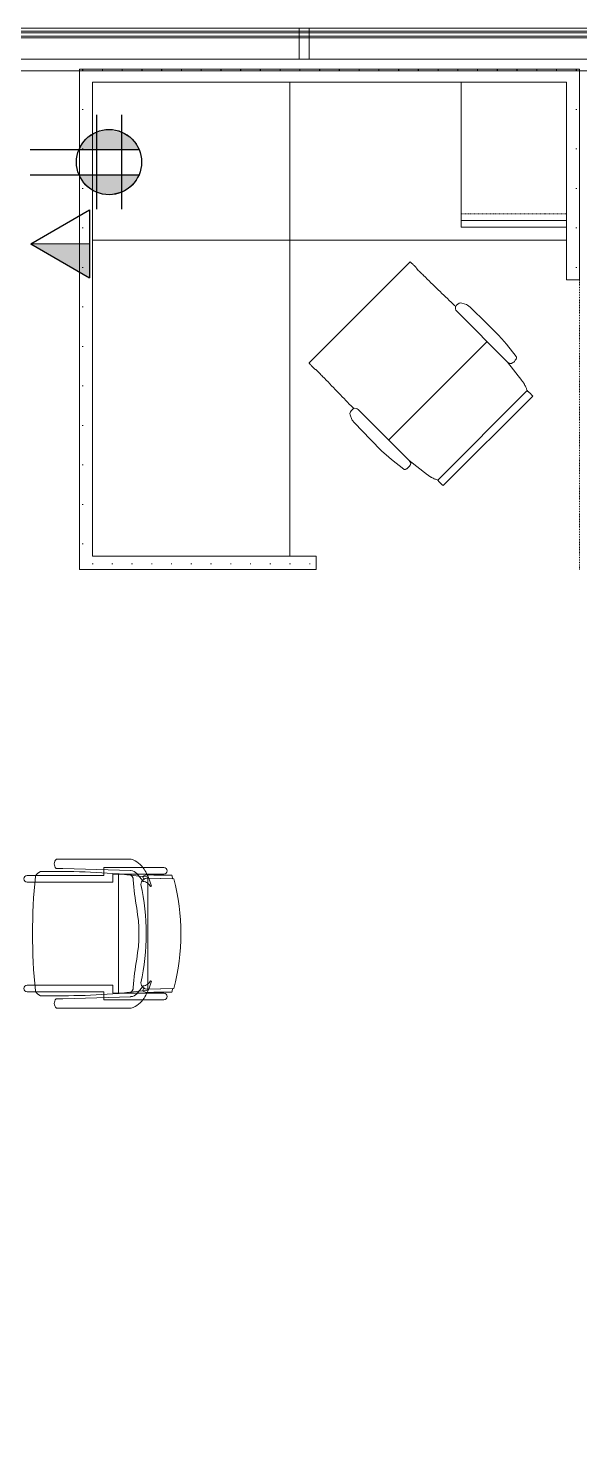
# Model space of a CAD drawing. Header units: inches. Extents: x 4757 to 6765, y 9919 to 10946.
# Drawn here: x 6038.5 to 6122.3, y 10733.5 to 10946.3 of the extents above; entities that cross this region are included whole.
import ezdxf

# ---------------------------------------------------------------- set-up
doc = ezdxf.new("R2010")
doc.units = ezdxf.units.IN
doc.header["$MEASUREMENT"] = 0
doc.linetypes.add('DASH 1_32_', pattern=[0.0625, 0.03125, -0.03125])
doc.linetypes.add('Dash 1_8_', pattern=[0.25, 0.125, -0.125])
for name, color, linetype, lineweight in [('A-ANNO-NOTE', 7, 'Continuous', 9), ('Bb-cor', 7, 'Continuous', 9), ('Bb-mullion', 7, 'Continuous', 9), ('I-FURN', 30, 'Continuous', 9), ('Propidex Polylines', 7, 'Continuous', 9), ('Rosslyn Plaza North_1777 North Kent St _W632_-09_dwg', 8, 'Continuous', 9)]:
    doc.layers.add(name, color=color, linetype=linetype, lineweight=lineweight)

# ---------------------------------------------------------------- blocks, each defined once
blk = doc.blocks.new('Adjustable Workstation 1 - 6 X 6-V22-Level XX  POWER _ SIGNAL')
at = {"layer": 'I-FURN'}
h = blk.add_hatch(dxfattribs=at)
h.set_pattern_fill('FP_7', color=256, style=0, pattern_type=2)
h.set_pattern_definition([(0, (-6046.282, -10864.064), (1.5, 3), [0.127, -2.873])])
h.paths.add_polyline_path([(0, 0), (36, 0), (36, 2), (2, 2), (2, 74), (74, 74), (74, 44), (76, 44), (76, 76), (0, 76), (0, 28.19)], flags=0)
for p, q in [((76, 76), (0, 76)), ((0, 76), (0, 0)), ((0, 0), (0, 76)), ((0, 76), (76, 76)), ((76, 44), (76, 76)), ((76, 76), (76, 44)), ((32, 74), (2, 74)), ((2, 74), (2, 2)), ((2, 2), (2, 74)), ((2, 74), (32, 74)), ((2, 2), (2, 74)), ((2, 74), (74, 74)), ((32, 74), (2, 74)), ((2, 74), (2, 50)), ((32, 74), (2, 74)), ((2, 74), (2, 50)), ((2, 50), (2, 74)), ((2, 74), (32, 74)), ((32, 2), (32, 74)), ((32, 74), (32, 2)), ((58, 74), (32, 74)), ((74, 74), (32, 74)), ((32, 74), (74, 74)), ((74, 74), (58, 74)), ((58, 74), (58, 52)), ((58, 53), (58, 74)), ((58, 74), (74, 74)), ((74, 74), (58, 74)), ((74, 52), (74, 74)), ((74, 74), (74, 53)), ((74, 74), (74, 44)), ((74, 53), (74, 74)), ((74, 50), (74, 74)), ((74, 74), (74, 50)), ((74, 53), (58, 53)), ((74, 53), (58, 53)), ((58, 53), (58, 52)), ((74, 53), (58, 53)), ((58, 53), (74, 53)), ((58, 53), (58, 52)), ((58, 53), (58, 52)), ((74, 53), (58, 53)), ((58, 53), (74, 53)), ((58, 53), (58, 52)), ((58, 53), (58, 52)), ((74, 53), (58, 53)), ((58, 53), (74, 53)), ((58, 53), (58, 52)), ((58, 53), (58, 52)), ((58, 52), (74, 52)), ((58, 52), (74, 52)), ((58, 52), (74, 52)), ((58, 52), (74, 52)), ((58, 52), (74, 52)), ((58, 52), (74, 52)), ((58, 52), (74, 52)), ((58, 52), (74, 52)), ((74, 52), (58, 52)), ((58, 52), (74, 52)), ((74, 52), (58, 52)), ((58, 52), (74, 52)), ((74, 52), (58, 52)), ((58, 52), (74, 52)), ((74, 52), (74, 53)), ((74, 52), (74, 53)), ((74, 53), (74, 52)), ((74, 52), (74, 53)), ((74, 53), (74, 52)), ((74, 52), (74, 53)), ((74, 53), (74, 52)), ((74, 52), (74, 53)), ((74, 50), (74, 52)), ((2, 50), (2, 2)), ((2, 50), (32, 50)), ((32, 50), (2, 50)), ((32, 50), (74, 50)), ((74, 50), (32, 50)), ((74, 44), (74, 50)), ((74, 44), (76, 44)), ((76, 44), (74, 44)), ((0, 0), (36, 0)), ((36, 0), (0, 0)), ((2, 2), (32, 2)), ((32, 2), (2, 2)), ((36, 2), (2, 2)), ((2, 2), (32, 2)), ((32, 2), (36, 2)), ((36, 0), (36, 2)), ((36, 2), (36, 0))]:
    blk.add_line(p, q, dxfattribs=at)
at = {"layer": 'I-FURN', "linetype": 'Dash 1_8_'}
for p, q in [((76, 44), (76, 76)), ((76, 0), (76, 44))]:
    blk.add_line(p, q, dxfattribs=at)
at = {"layer": 'I-FURN', "linetype": 'DASH 1_32_'}
blk.add_line((58, 54), (74, 54), dxfattribs=at)
blk = doc.blocks.new('HermanMiller_Collection_Eames_AluminumGroup_LoungeChairSwivel - Arms Swivel Base-6971020-Level XX  POWER _ SIGNAL')
at = {"layer": 'I-FURN'}
for p, q in [((-4.59, 12.38), (-6.94, 12.09)), ((-6.94, 10.64), (-6.61, 10.58)), ((-3.51, 12.46), (-4.59, 12.38)), ((-2.64, 12.49), (-3.51, 12.46)), ((-0.18, 12.49), (-2.64, 12.49)), ((3.32, 12.43), (-0.18, 12.49)), ((3.84, 12.38), (3.32, 12.43)), ((3.99, 12.34), (3.84, 12.38)), ((4.64, 12.01), (3.99, 12.34)), ((4.83, 11.89), (4.64, 12.01)), ((13.22, 10.86), (13.22, 10.83)), ((14.64, -10.85), (14.64, 10.85)), ((-12.96, 9.61), (-12.96, -9.61)), ((-11.95, 9.59), (-11.95, 9.63)), ((-11.76, 9.6), (-11.95, 9.59)), ((-11.76, 9.6), (-11.76, -9.6)), ((-6.61, 10.58), (-10.12, 10.12)), ((-6.61, 10.58), (4.33, 10.58)), ((-2.19, -10.58), (-2.19, 10.58)), ((-11.95, -9.63), (-11.95, -9.59)), ((-11.95, -9.59), (-11.76, -9.6)), ((-10.12, -10.12), (-6.61, -10.58)), ((-6.61, -10.58), (-6.94, -10.64)), ((-6.61, -10.58), (4.33, -10.58)), ((-6.94, -12.09), (-4.59, -12.38)), ((-4.59, -12.38), (-3.51, -12.46)), ((-3.51, -12.46), (-2.64, -12.49)), ((-2.64, -12.49), (-0.18, -12.49)), ((-0.18, -12.49), (3.32, -12.43)), ((3.32, -12.43), (3.84, -12.38)), ((3.84, -12.38), (3.99, -12.34)), ((3.99, -12.34), (4.64, -12.01)), ((4.64, -12.01), (4.83, -11.89)), ((13.22, -10.83), (13.22, -10.86))]:
    blk.add_line(p, q, dxfattribs=at)
at = {"layer": 'I-FURN', "flags": 128}
for points in [[(5.52, 10.95), (5.23, 10.95), (4.94, 10.96)], [(4.94, -10.96), (5.23, -10.95), (5.52, -10.95)]]:
    blk.add_lwpolyline(points, dxfattribs=at)
at = {"layer": 'I-FURN'}
for centre, radius, start, end in [((4.33, 11.27), 0.69, 270, 332.7502), ((3.68, 11.28), 1.3, 345.8347, 28.1255), ((-12.38, 5.3), 4.35, 84.2936, 97.7064), ((-12.38, -5.3), 4.35, 262.2936, 275.7064), ((4.33, -11.27), 0.69, 27.2498, 90), ((3.68, -11.28), 1.3, 331.8745, 14.1653)]:
    blk.add_arc(centre, radius, start, end, dxfattribs=at)
for points, knots in [([(-6.94, 12.09), (-6.95, 12.09), (-6.97, 12.09), (-6.99, 12.08), (-7, 12.08), (-7.02, 12.07), (-7.03, 12.06), (-7.05, 12.05), (-7.05, 12.04), (-7.06, 12.04), (-7.07, 12.03), (-7.08, 12.02), (-7.09, 12.01), (-7.1, 12), (-7.11, 11.98), (-7.12, 11.97), (-7.13, 11.96), (-7.14, 11.94), (-7.15, 11.92), (-7.16, 11.9), (-7.18, 11.85), (-7.21, 11.77), (-7.23, 11.66), (-7.25, 11.52), (-7.26, 11.37), (-7.25, 11.23), (-7.24, 11.11), (-7.22, 11.02), (-7.2, 10.95), (-7.18, 10.9), (-7.17, 10.87), (-7.16, 10.85), (-7.15, 10.83), (-7.14, 10.81), (-7.13, 10.8), (-7.12, 10.78), (-7.11, 10.77), (-7.11, 10.76), (-7.1, 10.74), (-7.09, 10.73), (-7.08, 10.72), (-7.07, 10.71), (-7.06, 10.7), (-7.05, 10.69), (-7.03, 10.68), (-7.02, 10.67), (-7, 10.66), (-6.99, 10.65), (-6.96, 10.65), (-6.95, 10.65), (-6.94, 10.64)], [0, 0, 0, 0, 0.020833, 0.03125, 0.041667, 0.052083, 0.0625, 0.072917, 0.078125, 0.083333, 0.088542, 0.09375, 0.104167, 0.114583, 0.125, 0.135417, 0.145833, 0.15625, 0.166667, 0.1875, 0.208333, 0.25, 0.333333, 0.416667, 0.5, 0.583333, 0.666667, 0.708333, 0.75, 0.78125, 0.796875, 0.8125, 0.828125, 0.835938, 0.84375, 0.859375, 0.867188, 0.875, 0.882812, 0.890625, 0.90625, 0.914062, 0.917969, 0.921875, 0.9375, 0.953125, 0.957031, 0.96875, 0.984375, 1, 1, 1, 1]), ([(13.34, 10.88), (13.32, 10.88), (13.29, 10.88), (13.27, 10.88), (13.25, 10.88), (13.23, 10.87), (13.22, 10.87), (13.22, 10.87), (13.22, 10.86)], [0, 0, 0, 0, 0.25, 0.375, 0.5, 0.625, 0.75, 1, 1, 1, 1]), ([(14.64, 10.85), (14.64, 10.85), (14.63, 10.86), (14.6, 10.87), (14.54, 10.87), (14.47, 10.88), (14.38, 10.89), (14.25, 10.89), (13.97, 10.9), (13.61, 10.9), (13.4, 10.89), (13.34, 10.88)], [0, 0, 0, 0, 0.071429, 0.142857, 0.214286, 0.285714, 0.357143, 0.428571, 0.571429, 0.857143, 1, 1, 1, 1]), ([(-6.94, -10.64), (-6.95, -10.65), (-6.97, -10.65), (-6.99, -10.65), (-7, -10.66), (-7.02, -10.67), (-7.03, -10.68), (-7.05, -10.69), (-7.05, -10.69), (-7.06, -10.7), (-7.07, -10.71), (-7.08, -10.72), (-7.08, -10.73), (-7.1, -10.74), (-7.11, -10.76), (-7.12, -10.77), (-7.13, -10.78), (-7.13, -10.8), (-7.15, -10.82), (-7.16, -10.85), (-7.18, -10.89), (-7.2, -10.95), (-7.22, -11.02), (-7.24, -11.11), (-7.26, -11.28), (-7.26, -11.47), (-7.23, -11.66), (-7.21, -11.77), (-7.18, -11.84), (-7.17, -11.87), (-7.16, -11.89), (-7.15, -11.91), (-7.14, -11.93), (-7.13, -11.94), (-7.12, -11.96), (-7.12, -11.97), (-7.11, -11.98), (-7.1, -12), (-7.09, -12.01), (-7.08, -12.02), (-7.07, -12.03), (-7.06, -12.04), (-7.05, -12.05), (-7.03, -12.06), (-7.02, -12.07), (-7, -12.08), (-6.99, -12.08), (-6.96, -12.09), (-6.95, -12.09), (-6.94, -12.09)], [0, 0, 0, 0, 0.020833, 0.03125, 0.041667, 0.052083, 0.0625, 0.072917, 0.078125, 0.083333, 0.088542, 0.09375, 0.104167, 0.114583, 0.125, 0.135417, 0.145833, 0.15625, 0.166667, 0.1875, 0.208333, 0.25, 0.291667, 0.333333, 0.416667, 0.583333, 0.666667, 0.75, 0.78125, 0.796875, 0.8125, 0.828125, 0.835938, 0.84375, 0.859375, 0.867188, 0.875, 0.882812, 0.890625, 0.90625, 0.914062, 0.917969, 0.921875, 0.9375, 0.953125, 0.957031, 0.96875, 0.984375, 1, 1, 1, 1]), ([(13.22, -10.86), (13.22, -10.87), (13.22, -10.87), (13.23, -10.87), (13.25, -10.88), (13.27, -10.88), (13.29, -10.88), (13.32, -10.88), (13.34, -10.88)], [0, 0, 0, 0, 0.25, 0.375, 0.5, 0.625, 0.75, 1, 1, 1, 1]), ([(13.34, -10.88), (13.4, -10.89), (13.54, -10.9), (13.87, -10.9), (14.27, -10.9), (14.52, -10.88), (14.62, -10.86), (14.64, -10.86), (14.64, -10.85)], [0, 0, 0, 0, 0.142857, 0.285714, 0.571429, 0.785714, 0.892857, 1, 1, 1, 1])]:
    blk.add_open_spline(points, degree=3, knots=knots, dxfattribs=at)
for points in [[(11.73, 10.84), (10.68, 10.85), (8.59, 10.89), (6.54, 10.92), (5.52, 10.95)], [(13.22, 10.83), (12.96, 10.83), (12.47, 10.83), (11.97, 10.84), (11.73, 10.84)], [(-10.83, 9.99), (-11.02, 9.92), (-11.37, 9.8), (-11.64, 9.67), (-11.76, 9.6)], [(-10.12, 10.12), (-10.2, 10.11), (-10.35, 10.09), (-10.55, 10.06), (-10.71, 10.02), (-10.79, 10), (-10.83, 9.99)], [(-11.76, -9.6), (-11.64, -9.67), (-11.37, -9.8), (-11.02, -9.92), (-10.83, -9.99)], [(-10.83, -9.99), (-10.79, -10), (-10.71, -10.02), (-10.55, -10.06), (-10.35, -10.09), (-10.2, -10.11), (-10.12, -10.12)], [(5.52, -10.95), (6.54, -10.92), (8.59, -10.89), (10.68, -10.85), (11.73, -10.84)], [(11.73, -10.84), (11.97, -10.84), (12.47, -10.83), (12.96, -10.83), (13.22, -10.83)]]:
    blk.add_open_spline(points, degree=3, dxfattribs=at)
blk = doc.blocks.new('F-Haworth_Chair_X99-Seminar - X99 Seminar Chair with Glides-V26-Level XX  POWER _ SIGNAL')
at = {"layer": 'I-FURN'}
for p, q in [((-8.82, 9.44), (-8.82, 10.78)), ((-7.83, 10.78), (-7.83, 9.57)), ((7.83, 9.57), (7.83, 10.78)), ((8.82, 10.78), (8.82, 9.44)), ((-8.82, -0.89), (-8.82, 9.44)), ((-7.83, 9.57), (-7.83, -2.27)), ((7.83, -2.27), (7.83, 9.57)), ((8.82, 9.44), (8.82, -0.89)), ((-11.32, 5.48), (-11.3, 6.32)), ((-11.32, -5.06), (-11.32, 5.48)), ((-9.92, 6.36), (-9.92, 5.36)), ((-9.92, 5.36), (-9.57, -4.97)), ((9.57, -4.97), (9.92, 5.36)), ((9.92, 5.36), (9.92, 6.36)), ((11.3, 6.32), (11.32, 5.48)), ((11.32, 5.48), (11.32, -5.06)), ((-10.07, -0.89), (-9.71, -0.89)), ((-10.07, -2.27), (-10.07, -0.89)), ((-9.71, -0.89), (-9.2, -0.89)), ((-9.2, -0.89), (-8.82, -0.89)), ((8.82, -0.89), (9.2, -0.89)), ((9.2, -0.89), (9.71, -0.89)), ((9.71, -0.89), (10.07, -0.89)), ((10.07, -0.89), (10.07, -2.27)), ((-10.04, -2.27), (-10.07, -2.27)), ((-10.04, -4.99), (-10.04, -2.27)), ((-9.07, -3.12), (9.07, -3.12)), ((-9.07, -3.2), (-9.07, -3.12)), ((-8.9, -4.8), (-9.07, -3.2)), ((-9.04, -2.27), (-9.04, -3.12)), ((-7.83, -2.27), (-9.04, -2.27)), ((-9.04, -3.12), (-9.04, -3.43)), ((-9.04, -3.43), (-9.04, -3.62)), ((-9.04, -3.62), (-9.04, -5.99)), ((9.04, -2.27), (7.83, -2.27)), ((9.07, -3.2), (8.9, -4.8)), ((9.04, -3.12), (9.04, -2.27)), ((9.04, -3.43), (9.04, -3.12)), ((9.04, -3.62), (9.04, -3.43)), ((9.04, -5.99), (9.04, -3.62)), ((9.07, -3.12), (9.07, -3.2)), ((10.04, -2.27), (10.04, -4.99)), ((10.07, -2.27), (10.04, -2.27)), ((-10.04, -6.81), (-10.04, -5)), ((-9.13, -5.92), (-8.07, -6.77)), ((-9.04, -5.99), (-9.04, -7.4)), ((-8.88, -4.99), (-8.89, -4.91)), ((-8.75, -6.22), (-8.88, -4.99)), ((-8.68, -6.87), (-8.75, -6.22)), ((8.07, -6.77), (9.13, -5.92)), ((8.75, -6.22), (8.68, -6.87)), ((8.88, -4.99), (8.75, -6.22)), ((8.89, -4.91), (8.88, -4.99)), ((9.04, -7.4), (9.04, -5.99)), ((10.04, -5), (10.04, -6.81)), ((-10.04, -10.02), (-10.04, -6.81)), ((-9.04, -7.4), (-9.04, -10.02)), ((-8.62, -7.42), (-8.68, -6.87)), ((-8.6, -7.6), (-8.62, -7.43)), ((-8.61, -6.81), (-8.23, -6.95)), ((-8.49, -7.6), (-8.56, -7.6)), ((-8.42, -7.57), (-8.34, -11.37)), ((-8.34, -11.52), (-8.42, -7.57)), ((-7.65, -7.6), (-8.4, -7.6)), ((-8.03, -6.81), (-7.95, -6.87)), ((7.65, -7.6), (-7.65, -7.6)), ((-7.18, -7.99), (-7.21, -8.13)), ((7.21, -8.13), (7.18, -7.99)), ((8.4, -7.6), (7.65, -7.6)), ((7.95, -6.87), (8.03, -6.81)), ((8.23, -6.95), (8.61, -6.81)), ((8.34, -11.37), (8.42, -7.57)), ((8.42, -7.57), (8.34, -11.52)), ((8.56, -7.6), (8.49, -7.6)), ((8.62, -7.43), (8.6, -7.6)), ((8.6, -7.6), (8.6, -7.6)), ((8.68, -6.87), (8.62, -7.42)), ((9.04, -10.02), (9.04, -7.4)), ((10.04, -6.81), (10.04, -10.02))]:
    blk.add_line(p, q, dxfattribs=at)
for centre, radius, start, end in [((-8.32, 10.78), 0.495, 0, 180), ((8.32, 10.78), 0.495, 0, 180), ((-8.21, 8.28), 1.31, 110.0433, 159.9567), ((144.06, 7.32), 153.52, 179.4749, 184.5213), ((0, -75.01), 84.96, 84.1475, 95.8525), ((8.21, 8.28), 1.31, 20.0433, 69.9567), ((-144.06, 7.32), 153.52, 355.4787, 0.5251), ((-10.58, 5.68), 0.956, 45.8901, 138.1099), ((10.58, 5.68), 0.956, 41.8901, 134.1099), ((-7.87, -3.92), 3.63, 198.1789, 238.0478), ((-8.18, -4.9), 1.39, 182.8013, 227.1078), ((-8.24, -4.59), 0.763, 194.2338, 275.7662), ((-11.32, -48.08), 42.84, 79.9767, 85.7699), ((0, 15.97), 22.19, 259.9767, 280.0233), ((11.32, -48.08), 42.84, 94.2301, 100.0233), ((8.24, -4.59), 0.763, 264.2338, 345.7662), ((8.18, -4.9), 1.39, 312.8922, 357.1987), ((7.87, -3.92), 3.63, 301.9522, 341.8211), ((-4.71, 1.15), 9.61, 238.0478, 243.9964), ((-5.2, -7.86), 3.74, 170.0936, 184.0143), ((-36.06, -10.03), 27.2, 357.4882, 4.0143), ((-4.71, 1.15), 9.61, 243.9964, 246.4906), ((-8.28, -7.33), 0.613, 122.5427, 170.0936), ((-4.71, 1.15), 9.61, 246.6393, 247.073), ((-7.37, -7.55), 1.05, 95.9554, 181.1786), ((-7.37, -7.55), 1.05, 145.2002, 181.1786), ((-4.71, 1.15), 9.61, 247.2631, 254.9334), ((-6.55, -6.76), 1.38, 185.0878, 212.4248), ((-6.55, -6.76), 1.38, 214.0187, 242.9497), ((0, 26.49), 33.83, 257.2285, 282.7715), ((6.55, -6.76), 1.38, 297.0503, 325.9813), ((4.71, 1.15), 9.61, 285.0666, 292.7369), ((7.37, -7.55), 1.05, 358.8214, 84.0446), ((6.55, -6.76), 1.38, 327.5752, 354.9122), ((7.37, -7.55), 1.05, 358.8214, 34.7998), ((4.71, 1.15), 9.61, 292.927, 293.3607), ((4.71, 1.15), 9.61, 293.5094, 293.9192), ((8.28, -7.33), 0.613, 9.9064, 57.4573), ((4.71, 1.15), 9.61, 294.1846, 296.0036), ((36.06, -10.03), 27.2, 175.9857, 182.5118), ((5.2, -7.86), 3.74, 355.9857, 9.9064), ((4.71, 1.15), 9.61, 296.0036, 301.9522), ((-9.54, -10.02), 0.498, 180, 0), ((9.54, -10.02), 0.498, 180, 0), ((0, 20.73), 33.17, 254.4478, 255.4234), ((0, 20.29), 32.89, 255.304, 284.6925), ((0, 20.73), 33.17, 284.5766, 285.5522)]:
    blk.add_arc(centre, radius, start, end, dxfattribs=at)
blk = doc.blocks.new('Rosslyn Plaza North_1777 North Kent St _W632_-09_dwg-6954577-Level XX  POWER _ SIGNAL')
at = {"layer": 'Bb-cor'}
for p, q in [((6500.55, 10946.29), (5060.28, 10946.29)), ((6460.94, 10945.54), (5099.9, 10945.54)), ((6460.94, 10944.79), (5099.9, 10944.79))]:
    blk.add_line(p, q, dxfattribs=at)
at = {"layer": 'Bb-cor', "flags": 128}
for points in [[(6460.94, 10945.79), (5099.9, 10945.79), (5099.9, 10945.54), (5099.9, 10945.79)], [(6460.94, 10945.04), (5099.9, 10945.04), (5099.9, 10944.79), (5099.9, 10945.04)], [(6035.42, 10941.54), (6245.43, 10941.54), (6245.43, 10939.79), (6035.42, 10939.79), (6035.42, 10941.54), (6245.43, 10941.54), (6245.43, 10939.79), (6035.42, 10939.79)]]:
    blk.add_lwpolyline(points, dxfattribs=at)
blk.add_lwpolyline([(6022.04, 10941.54), (6023.54, 10941.54), (6023.54, 10946.29), (6023.54, 10941.54), (6257.3, 10941.54), (6257.3, 10946.29), (6257.3, 10941.54), (6023.54, 10941.54), (6023.54, 10946.29), (6022.04, 10946.29), (6022.04, 10940.17), (6018.79, 10940.17), (6018.79, 10946.29), (6018.79, 10940.17), (6022.04, 10940.17), (6022.04, 10946.29)], close=True, dxfattribs=at)
at = {"layer": 'Bb-mullion', "flags": 128}
blk.add_lwpolyline([(6081.17, 10941.54), (6081.17, 10946.29), (6079.67, 10946.29), (6079.67, 10941.54), (6081.17, 10941.54), (6081.17, 10946.29), (6079.67, 10946.29), (6079.67, 10941.54)], close=True, dxfattribs=at)
at = {"layer": 'Propidex Polylines', "flags": 128}
blk.add_lwpolyline([(6731.03, 9918.54), (6741.23, 9928.74), (6731.13, 9938.84), (6749.74, 9983.65), (6763.98, 9983.65), (6763.98, 10658.89), (6749.65, 10658.89), (6731.13, 10703.71), (6741.25, 10713.83), (6532.97, 10922.11), (6522.83, 10911.97), (6478.05, 10930.56), (6478.05, 10944.79), (5082.78, 10944.79), (5082.78, 10930.51), (5037.97, 10912), (5027.88, 10922.09), (4757.33, 10651.54)], dxfattribs=at)

msp = doc.modelspace()

# ---------------------------------------------------------------- hatches: boundary and pattern name
at = {"layer": 'A-ANNO-NOTE'}
for points in [[(6046.58, 10928.54), (6050.72, 10930.88), (6049.56, 10930.72)], [(6055.06, 10928.43), (6050.72, 10930.88), (6046.58, 10928.54)], [(6046.58, 10928.54), (6049.56, 10930.72), (6047.91, 10929.96)], [(6046.58, 10928.54), (6047.91, 10929.96), (6047.6, 10929.72)], [(6046.58, 10928.54), (6047.6, 10929.72), (6046.96, 10929.07)], [(6047.91, 10929.96), (6049.56, 10930.72), (6048.35, 10930.24)], [(6055.06, 10928.43), (6053.66, 10929.96), (6050.72, 10930.88)], [(6053.66, 10929.96), (6051.63, 10930.81), (6050.85, 10930.88)], [(6053.66, 10929.96), (6053.22, 10930.24), (6051.63, 10930.81)], [(6053.22, 10930.24), (6052.39, 10930.61), (6051.63, 10930.81)], [(6053.22, 10930.24), (6052.99, 10930.36), (6052.39, 10930.61)], [(6055.06, 10928.43), (6053.97, 10929.72), (6053.66, 10929.96)], [(6054.61, 10929.07), (6054.35, 10929.36), (6053.97, 10929.72)], [(6055.06, 10928.43), (6054.61, 10929.07), (6053.97, 10929.72)], [(6055.35, 10927.84), (6046.58, 10928.54), (6046.22, 10927.84)], [(6055.35, 10927.84), (6055.06, 10928.43), (6046.58, 10928.54)], [(6046.27, 10923.89), (6055.35, 10924.01), (6046.22, 10924.01)], [(6054.99, 10923.32), (6055.35, 10924.01), (6046.27, 10923.89)], [(6046.58, 10923.32), (6054.99, 10923.32), (6046.27, 10923.89)], [(6047.13, 10922.59), (6054.99, 10923.32), (6046.58, 10923.32)], [(6054.07, 10922.22), (6054.99, 10923.32), (6047.13, 10922.59)], [(6050.72, 10920.98), (6054.07, 10922.22), (6047.13, 10922.59)], [(6048.46, 10921.56), (6047.13, 10922.59), (6047.7, 10922.06)], [(6049.94, 10921.05), (6047.13, 10922.59), (6048.46, 10921.56)], [(6050.72, 10920.98), (6047.13, 10922.59), (6049.94, 10921.05)], [(6049.94, 10921.05), (6048.46, 10921.56), (6049.56, 10921.13)], [(6050.85, 10920.98), (6054.07, 10922.22), (6050.72, 10920.98)], [(6050.85, 10920.98), (6053.1, 10921.56), (6054.07, 10922.22)], [(6050.85, 10920.98), (6052.01, 10921.13), (6053.1, 10921.56)], [(6052.01, 10921.13), (6052.39, 10921.25), (6053.1, 10921.56)], [(6053.1, 10921.56), (6053.44, 10921.75), (6053.87, 10922.06)], [(6054.07, 10922.22), (6054.61, 10922.79), (6054.99, 10923.32)], [(6050.85, 10920.98), (6051.63, 10921.05), (6052.01, 10921.13)], [(6047.81, 10908.35), (6047.81, 10913.51), (6038.88, 10913.51), (6042.98, 10911.14)]]:
    msp.add_hatch(color=256, dxfattribs=at).paths.add_polyline_path(points, flags=0)

# ---------------------------------------------------------------- linework, layer by layer
at = {"layer": 'A-ANNO-NOTE', "lineweight": 30}
for p, q in [((6048.87, 10933.1), (6048.87, 10918.76)), ((6052.7, 10933.1), (6052.7, 10918.76)), ((6038.82, 10927.84), (6055.35, 10927.84)), ((6038.82, 10924.01), (6055.35, 10924.01)), ((6038.88, 10913.51), (6047.81, 10918.67)), ((6047.81, 10918.67), (6047.81, 10908.35)), ((6038.88, 10913.51), (6047.81, 10908.35))]:
    msp.add_line(p, q, dxfattribs=at)
at = {"layer": 'A-ANNO-NOTE'}
for p, q in [((6046.22, 10927.84), (6055.35, 10927.84)), ((6055.35, 10924.01), (6046.22, 10924.01)), ((6038.88, 10913.51), (6047.81, 10908.35)), ((6047.81, 10913.51), (6038.88, 10913.51)), ((6047.81, 10908.35), (6047.81, 10913.51))]:
    msp.add_line(p, q, dxfattribs=at)
at = {"layer": 'A-ANNO-NOTE', "lineweight": 30}
msp.add_circle((6050.78, 10925.93), 4.95, dxfattribs=at)
at = {"layer": 'A-ANNO-NOTE'}
for start, end in [(22.7756, 157.2244), (202.7756, 337.2244)]:
    msp.add_arc((6050.78, 10925.93), 4.95, start, end, dxfattribs=at)

# ---------------------------------------------------------------- block references
at = {"layer": 'I-FURN'}
msp.add_blockref('Adjustable Workstation 1 - 6 X 6-V22-Level XX  POWER _ SIGNAL', (6046.28, 10864.06), dxfattribs=at)
for name, p, rotation in [('HermanMiller_Collection_Eames_AluminumGroup_LoungeChairSwivel - Arms Swivel Base-6971020-Level XX  POWER _ SIGNAL', (6099.2, 10892.75), 134.9999999999985), ('F-Haworth_Chair_X99-Seminar - X99 Seminar Chair with Glides-V26-Level XX  POWER _ SIGNAL', (6049.1, 10808.75), 90.00000000000281)]:
    msp.add_blockref(name, p, dxfattribs=dict(at, rotation=rotation))
at = {"layer": 'Rosslyn Plaza North_1777 North Kent St _W632_-09_dwg', "color": 7}
msp.add_blockref('Rosslyn Plaza North_1777 North Kent St _W632_-09_dwg-6954577-Level XX  POWER _ SIGNAL', (0, 0), dxfattribs=at)

doc.saveas('drawing.dxf')
